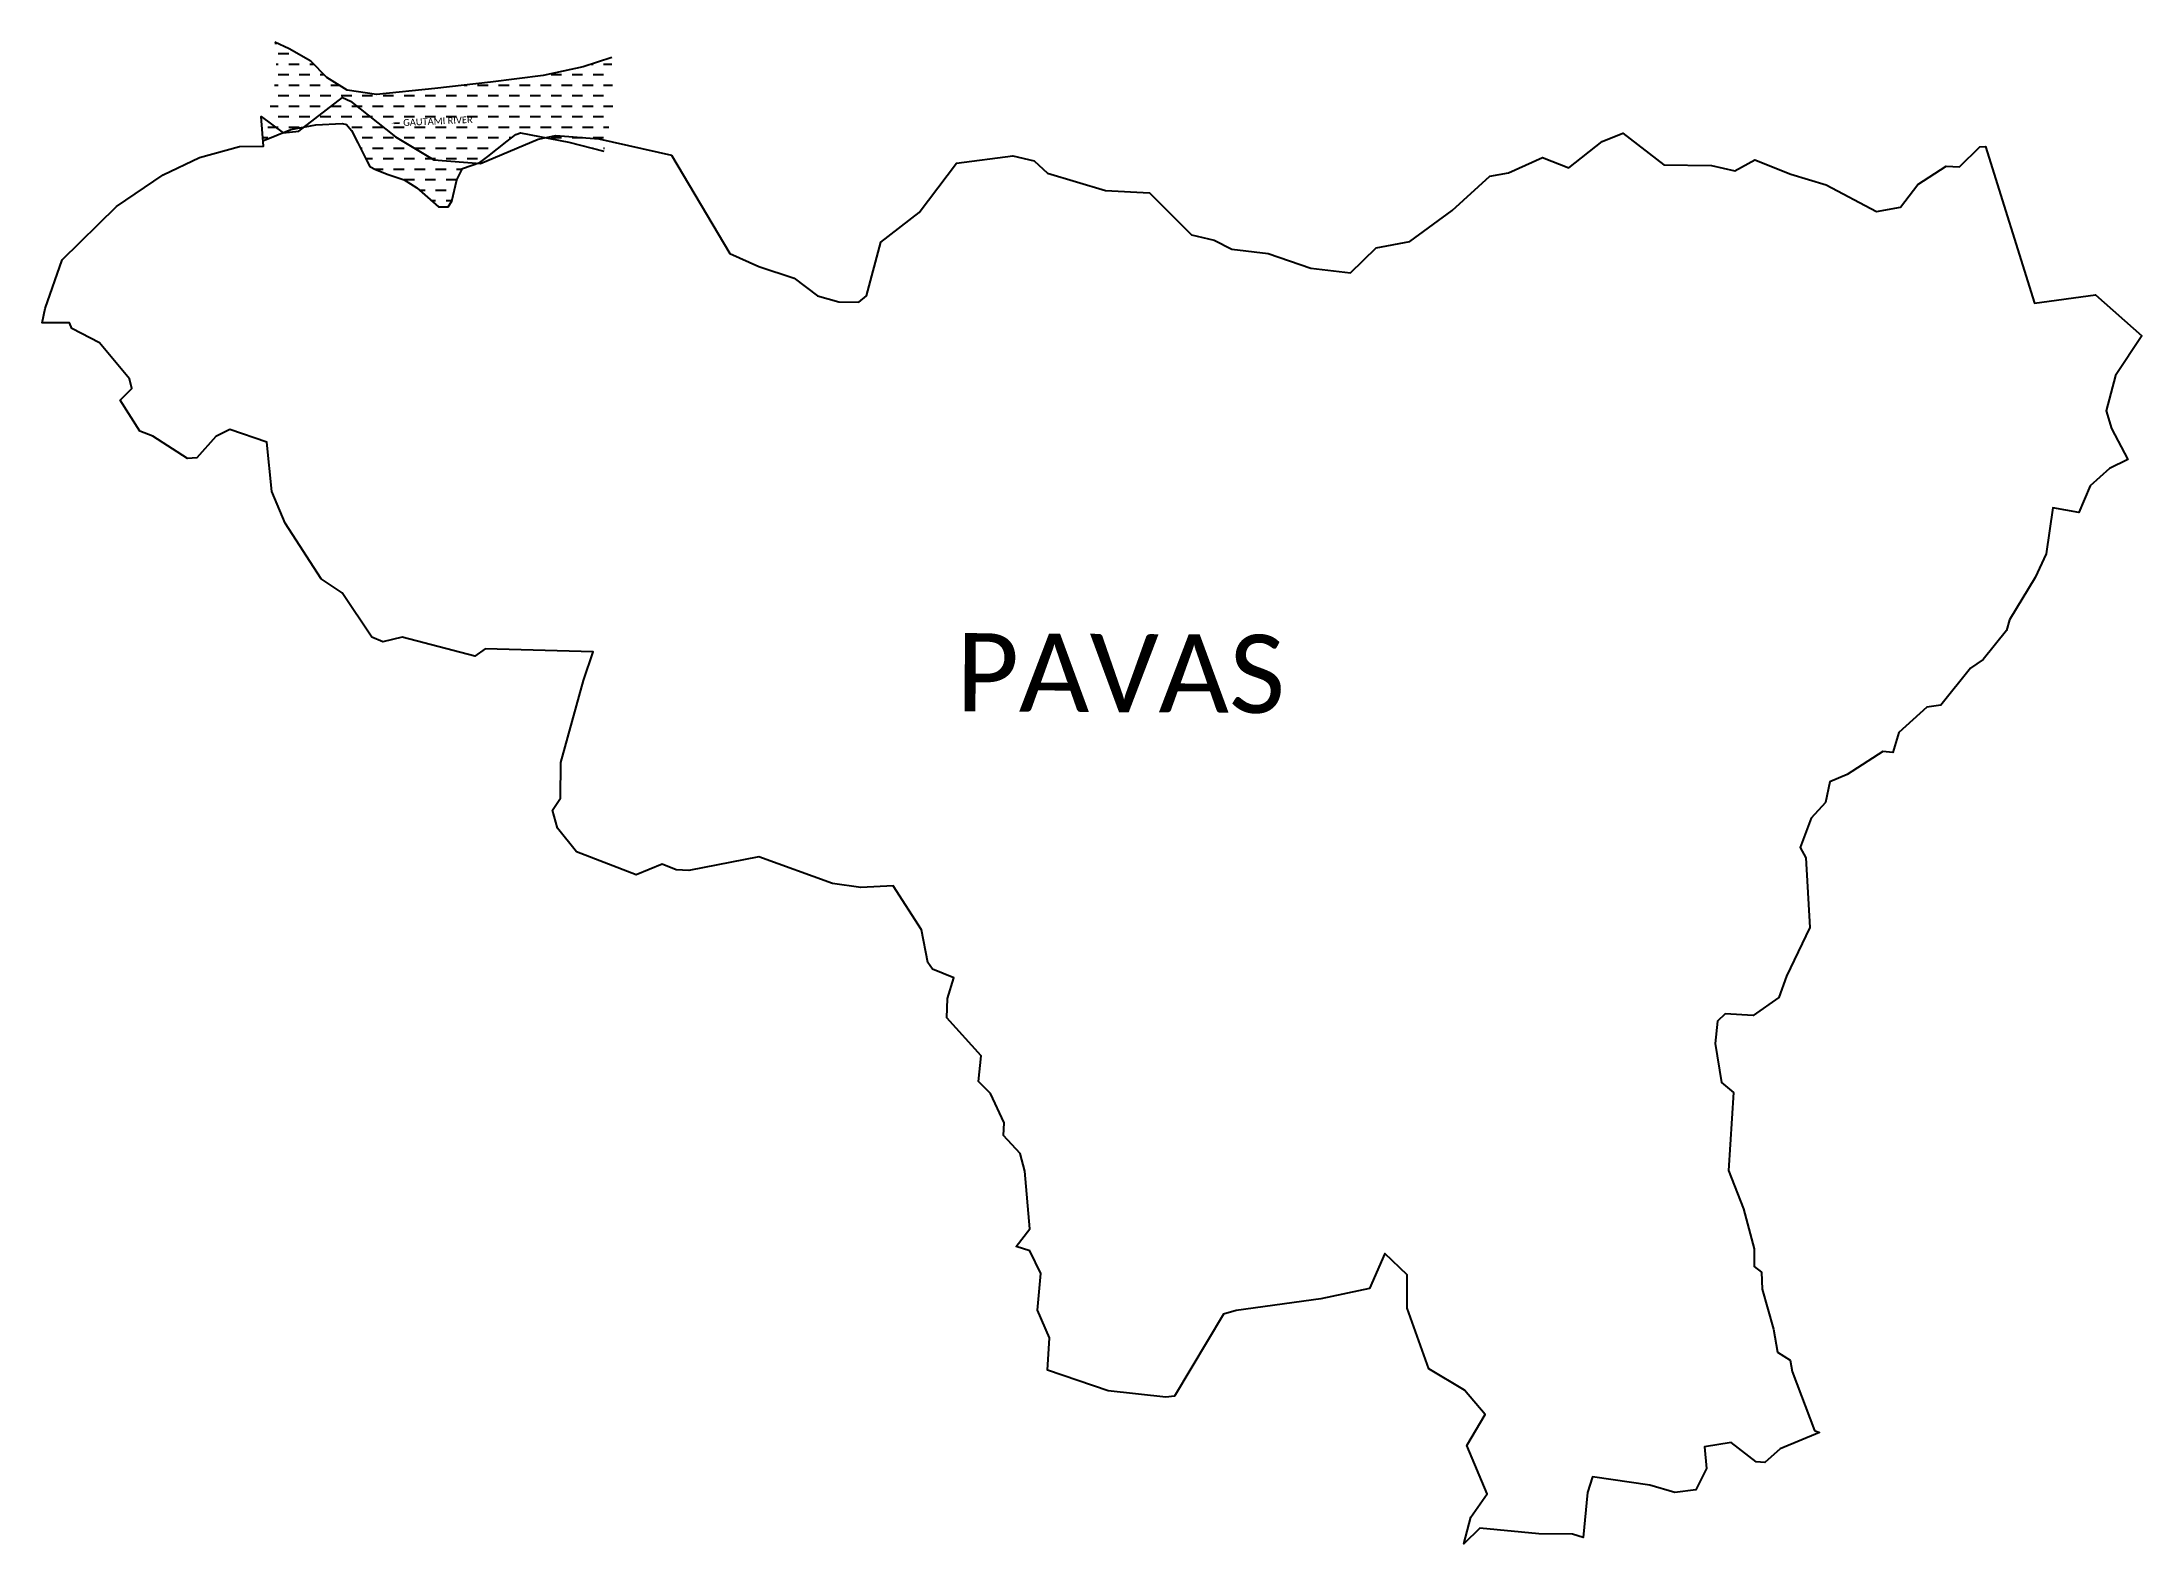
# Model space of a CAD drawing. Header units: metres. Extents: x 318328 to 324580, y 1863969 to 1868441.
import ezdxf

# ---------------------------------------------------------------- set-up
doc = ezdxf.new("R2010")
doc.units = ezdxf.units.M
doc.header["$MEASUREMENT"] = 0
for name, color, linetype in [('ARROW', 7, 'Continuous'), ('BUILDING', 214, 'Continuous'), ('RIVER', 4, 'Continuous'), ('RIVER TEXT', 7, 'Continuous'), ('village', 3, 'Continuous'), ('VILLAGE NAME', 250, 'Continuous')]:
    doc.layers.add(name, color=color, linetype=linetype)
doc.layers.get('BUILDING').off()
doc.styles.get("Standard").update_dxf_attribs({"font": 'simplex.shx'})

# ---------------------------------------------------------------- blocks, each defined once
blk = doc.blocks.new('SHG')
at = {"layer": 'ARROW'}
blk.add_lwpolyline([(318493.9, 1878501.8), (318506.3, 1878493)], dxfattribs=at)
blk.add_solid([(318493, 1878500.5), (318486.2, 1878507.3), (318494.8, 1878503.1)], dxfattribs=at)

msp = doc.modelspace()

# ---------------------------------------------------------------- hatches: boundary and pattern name
at = {"layer": 'RIVER'}
h = msp.add_hatch(dxfattribs=at)
h.set_pattern_fill('DASH', color=256, scale=250)
h.paths.add_polyline_path([(320027.7, 1868244.8), (320024.6, 1868395), (319939.1, 1868367.2), (319819.9, 1868341.2), (319663.2, 1868321.4), (319497.2, 1868302.6), (319323.7, 1868284.7), (319236.5, 1868297.2), (319176.2, 1868335.2), (319128.5, 1868383.4), (319064.4, 1868420.2), (319021, 1868440.7), (319023.6, 1868428.2), (319025.6, 1868337.2), (318985.9, 1868146.3), (319069.1, 1868180.6), (319143.6, 1868194.5), (319221.6, 1868198), (319234.8, 1868195.5), (319249.2, 1868177.2), (319268.2, 1868140.3), (319295.6, 1868087.3), (319304.4, 1868070.3), (319321.2, 1868061), (319358.8, 1868046.6), (319406.7, 1868030), (319443.9, 1868006.7), (319483.4, 1867972), (319508.1, 1867950.3), (319526.4, 1867950.3), (319536.9, 1867950.3), (319547.9, 1867966.9), (319562.7, 1868030.2), (319579.9, 1868064.5), (319632, 1868081.7), (319655.1, 1868099.8), (319713, 1868145.2), (319738.9, 1868165.4), (319752.4, 1868170.4), (319897, 1868142.9), (320001, 1868116)])
h.paths.add_polyline_path([(319398.2, 1868176.8), (319617.3, 1868186.6), (319615.1, 1868235.1), (319396, 1868225.2)], flags=24)

# ---------------------------------------------------------------- linework, layer by layer
for points in [[(320024.6, 1868395), (319939.1, 1868367.2), (319819.9, 1868341.2), (319663.2, 1868321.4), (319497.2, 1868302.6), (319323.7, 1868284.7), (319236.5, 1868297.2), (319176.2, 1868335.2), (319128.5, 1868383.4), (319064.4, 1868420.2), (319021, 1868440.7)], [(318985.6, 1868146.2), (319069.1, 1868180.6), (319143.6, 1868194.5), (319221.6, 1868198), (319234.8, 1868195.5), (319249.2, 1868177.2), (319268.2, 1868140.3), (319295.6, 1868087.3), (319304.4, 1868070.3), (319321.2, 1868061), (319358.8, 1868046.6), (319406.7, 1868030), (319443.9, 1868006.7), (319483.4, 1867972), (319508.1, 1867950.3), (319526.4, 1867950.3), (319536.9, 1867950.3), (319547.9, 1867966.9), (319562.7, 1868030.2), (319579.9, 1868064.5), (319632, 1868081.7), (319655.1, 1868099.8), (319713, 1868145.2), (319738.9, 1868165.4), (319752.4, 1868170.4), (319752.4, 1868170.4), (319897, 1868142.9), (320001.2, 1868116)]]:
    msp.add_lwpolyline(points, dxfattribs=at)
at = {"layer": 'village', "color": 3, "true_color": 0x00ff00}
msp.add_polyline3d([(322581.9, 1864048.6, 0), (322630.4, 1864117.8, 0), (322570.4, 1864262.3, 0), (322625, 1864354.7, 0), (322563.6, 1864427.1, 0), (322456.5, 1864490.7, 0), (322392.3, 1864671.1, 0), (322392.9, 1864770.2, 0), (322325.9, 1864833.8, 0), (322279.8, 1864729.1, 0), (322135.1, 1864699.2, 0), (321883.5, 1864663.9, 0), (321846.1, 1864652.8, 0), (321699.7, 1864408.5, 0), (321674.1, 1864405.7, 0), (321501.8, 1864424.4, 0), (321321.4, 1864486.3, 0), (321327.8, 1864582.8, 0), (321292.3, 1864665.5, 0), (321301.3, 1864774, 0), (321268.9, 1864842, 0), (321228.7, 1864854.8, 0), (321269.2, 1864907.3, 0), (321254.5, 1865079.1, 0), (321240.2, 1865131.4, 0), (321190.5, 1865185.1, 0), (321193.1, 1865222.3, 0), (321151.9, 1865310, 0), (321116, 1865346.1, 0), (321123.8, 1865422.6, 0), (321022.1, 1865535.8, 0), (321023.7, 1865592.9, 0), (321042.5, 1865654, 0), (320979.2, 1865680.1, 0), (320965.6, 1865700.5, 0), (320946.3, 1865797.5, 0), (320861.7, 1865927.9, 0), (320765.4, 1865923.7, 0), (320681.9, 1865935.1, 0), (320462.6, 1866014.5, 0), (320253.4, 1865974.4, 0), (320215.8, 1865976.5, 0), (320174.6, 1865993, 0), (320096.9, 1865961.3, 0), (319919.7, 1866029.2, 0), (319862.5, 1866100.4, 0), (319847.5, 1866153.3, 0), (319871.7, 1866189.5, 0), (319872.6, 1866296, 0), (319940.1, 1866539.5, 0), (319969.2, 1866625.1, 0), (319647.3, 1866633.9, 0), (319616.6, 1866612.2, 0), (319400.5, 1866668.3, 0), (319342.7, 1866654.4, 0), (319309.6, 1866668.5, 0), (319222, 1866801.2, 0), (319159.1, 1866842.5, 0), (319051.8, 1867008.5, 0), (319011.9, 1867102.2, 0), (318997, 1867249.2, 0), (318887.7, 1867286.6, 0), (318845.4, 1867265.8, 0), (318789, 1867202.3, 0), (318761.2, 1867200.9, 0), (318658.1, 1867267.2, 0), (318619.2, 1867281.8, 0), (318561.2, 1867374.4, 0), (318595.3, 1867409.2, 0), (318588.9, 1867438.2, 0), (318499.7, 1867545.3, 0), (318416.9, 1867587.7, 0), (318409.6, 1867604.4, 0), (318328.1, 1867604.2, 0), (318337.5, 1867647.3, 0), (318388.4, 1867792.5, 0), (318549.9, 1867950.8, 0), (318688.6, 1868045, 0), (318796.6, 1868097, 0), (318916.2, 1868129.2, 0), (318987.3, 1868130.4, 0), (318980.9, 1868219.3, 0), (319045.8, 1868170.4, 0), (319093.2, 1868175.3, 0), (319223.1, 1868275, 0), (319246.9, 1868264.3, 0), (319380.2, 1868157.9, 0), (319495.1, 1868090.3, 0), (319633.9, 1868078.7, 0), (319805.4, 1868151.8, 0), (319857.5, 1868162.2, 0), (319986.1, 1868152.9, 0), (320202.3, 1868104.2, 0), (320375.5, 1867811.1, 0), (320461.8, 1867772.3, 0), (320567.1, 1867737.8, 0), (320637.2, 1867685.3, 0), (320700.8, 1867667.4, 0), (320760.1, 1867665.9, 0), (320782.5, 1867684.6, 0), (320825.8, 1867844.6, 0), (320939.8, 1867933.2, 0), (321050.9, 1868079.9, 0), (321218.2, 1868102, 0), (321282.4, 1868086.5, 0), (321321.4, 1868050.6, 0), (321494.8, 1867998.4, 0), (321625.3, 1867991.5, 0), (321750.5, 1867866.7, 0), (321817.4, 1867851.2, 0), (321870.4, 1867823.7, 0), (321978.6, 1867811.1, 0), (322105.5, 1867766.9, 0), (322224, 1867753.9, 0), (322300.5, 1867828.2, 0), (322399.9, 1867846.4, 0), (322526.1, 1867938.6, 0), (322638.6, 1868041.5, 0), (322693.7, 1868051.2, 0), (322795.1, 1868096.4, 0), (322873.6, 1868066.2, 0), (322973, 1868144.7, 0), (323034.3, 1868168.8, 0), (323156.5, 1868075.3, 0), (323298.5, 1868073.4, 0), (323368.4, 1868056.7, 0), (323427.4, 1868089.7, 0), (323534.6, 1868047.7, 0), (323639.7, 1868015.3, 0), (323789.4, 1867936.2, 0), (323861.6, 1867948.9, 0), (323912.3, 1868016.8, 0), (323997.3, 1868070.6, 0), (324036.7, 1868068.9, 0), (324097.3, 1868128.2, 0), (324114.5, 1868129.5, 0), (324260.4, 1867663.6, 0), (324441.8, 1867687.9, 0), (324580.1, 1867566.3, 0), (324500.9, 1867448.2, 0), (324473.7, 1867342.6, 0), (324489.7, 1867290.2, 0), (324537.8, 1867198, 0), (324483.6, 1867170.7, 0), (324426.2, 1867119, 0), (324392.5, 1867039.9, 0), (324314.3, 1867053.6, 0), (324295.3, 1866916.8, 0), (324262.4, 1866845.9, 0), (324185.8, 1866720.2, 0), (324176.8, 1866688.7, 0), (324107.4, 1866602.4, 0), (324069.8, 1866576.8, 0), (323980.9, 1866466.5, 0), (323940, 1866460.6, 0), (323856.5, 1866385.3, 0), (323838.7, 1866325, 0), (323808.6, 1866327.9, 0), (323702.3, 1866259.6, 0), (323651.1, 1866237.9, 0), (323637.6, 1866176.6, 0), (323594.8, 1866129.8, 0), (323562.3, 1866043, 0), (323579.4, 1866011.7, 0), (323590.9, 1865804.5, 0), (323522, 1865659.4, 0), (323499.1, 1865596.2, 0), (323422.4, 1865542.5, 0), (323339.3, 1865547.3, 0), (323316.2, 1865525.6, 0), (323309.4, 1865458.5, 0), (323328.6, 1865343.3, 0), (323363.8, 1865313, 0), (323348.6, 1865080.8, 0), (323393.5, 1864966.4, 0), (323425.1, 1864848, 0), (323425.2, 1864794.6, 0), (323447.5, 1864778.3, 0), (323448.9, 1864727.6, 0), (323483.4, 1864608.3, 0), (323495.1, 1864539.8, 0), (323532.2, 1864516.4, 0), (323538.5, 1864482.3, 0), (323605.3, 1864307.1, 0), (323619.7, 1864300.6, 0), (323502.5, 1864252.5, 0), (323457.1, 1864211.7, 0), (323431.1, 1864213.3, 0), (323356.9, 1864271.2, 0), (323277.6, 1864258.1, 0), (323284, 1864193.6, 0), (323252.3, 1864130.2, 0), (323189.6, 1864121.9, 0), (323115.2, 1864144.2, 0), (322944, 1864169.1, 0), (322929.3, 1864122.4, 0), (322915.9, 1863987.9, 0), (322884.2, 1863998.2, 0), (322784.7, 1863998.9, 0), (322608.4, 1864016, 0), (322560.7, 1863968.9, 0)], close=True, dxfattribs=at)

# ---------------------------------------------------------------- block references
at = {"rotation": 36.27539446566738}
msp.add_blockref('SHG', (1174060.9, 165341.8), dxfattribs=at)
at = {"layer": 'BUILDING', "rotation": 36.27539446566738}
msp.add_blockref('SHG', (1174060.9, 165341.8), dxfattribs=at)

# ---------------------------------------------------------------- texts
at = {"layer": 'RIVER TEXT', "insert": (319343.6, 1868208.1), "char_height": 20, "attachment_point": 1, "rotation": 2.56507}
msp.add_mtext_dynamic_manual_height_columns('\\pxqc;{\\fCalibri|b0|i0|c0|p34;GAUTAMI RIVER }', width=325.832, gutter_width=1, heights=[0], dxfattribs=at)
at = {"layer": 'VILLAGE NAME', "insert": (321050, 1866681), "char_height": 232.82, "attachment_point": 1, "rotation": 359.67619}
msp.add_mtext_dynamic_manual_height_columns('{\\fCalibri|b0|i0|c0|p34;PAVAS}', width=3054.605, gutter_width=1164.1, heights=[0], dxfattribs=at)

doc.saveas('drawing.dxf')
